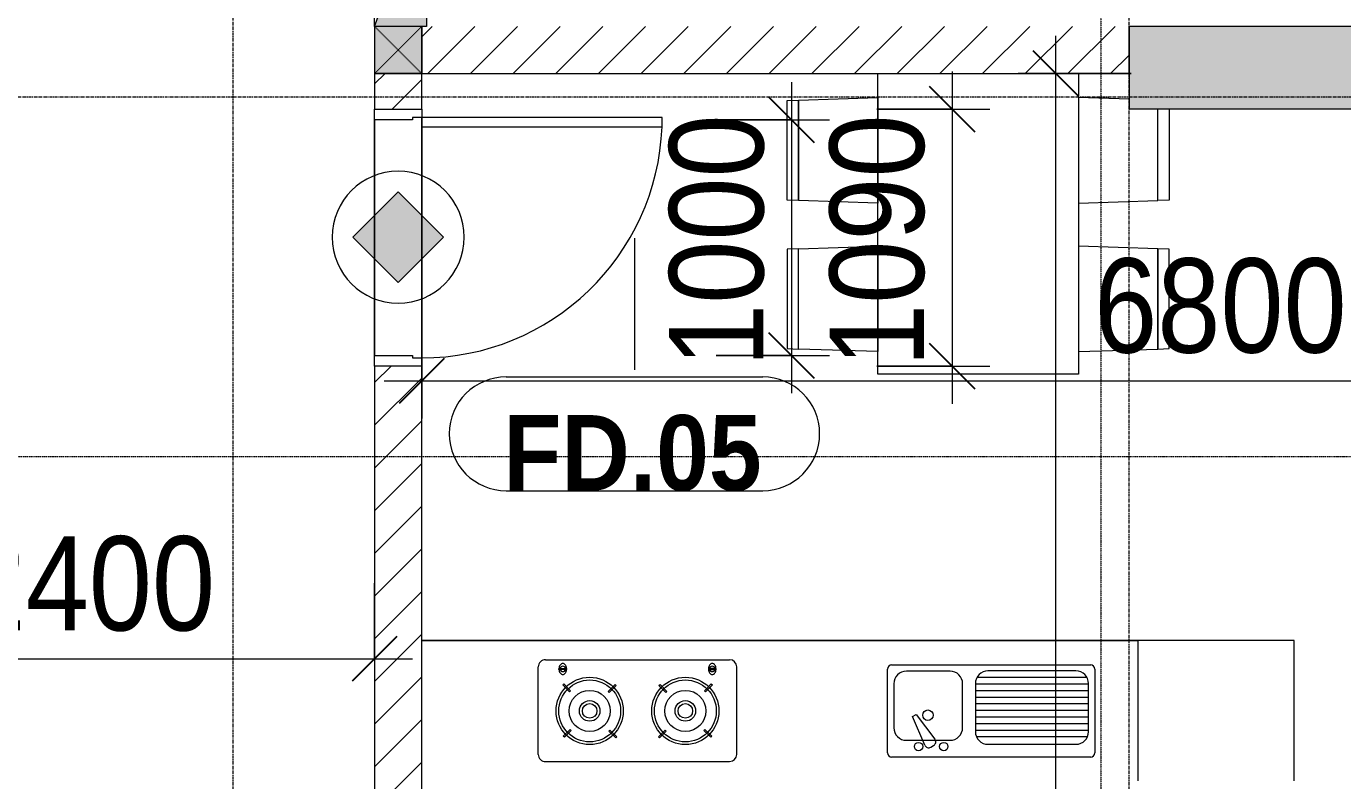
# Model space of a CAD drawing. Header units: millimetres. Extents: x 962 to 239635, y -15958 to 82755.
# Drawn here: x 179126 to 184710, y 30637 to 33837 of the extents above; entities that cross this region are included whole.
import ezdxf

# ---------------------------------------------------------------- set-up
doc = ezdxf.new("R2010")
doc.units = ezdxf.units.MM
for name, pattern in [('Dash', [6, 3, -3]), ('Dash Dot 3_16_', [7.9375, 4.7625, -1.5875, 0, -1.5875]), ('Grid Line', [22.225, 12.7, -3.175, 3.175, -3.175])]:
    doc.linetypes.add(name, pattern=pattern)
for name, color, linetype, lineweight in [('0-1', 7, 'Continuous', 5), ('A-ANNO-DIMS', 211, 'Continuous', 9), ('A-ANNO-DIMS-160', 211, 'Continuous', 9), ('A-ANNO-NOTE', 131, 'Continuous', 9), ('A-DETL-GENF', 92, 'Continuous', 9), ('A-DETL-GENF-2', 1, 'Continuous', 9), ('A-DOOR-4', 1, 'Continuous', 9), ('A-DOOR-FRAM-1', 1, 'Continuous', 9), ('A-DOOR-IDEN', 31, 'Continuous', 9), ('A-FLOR-2', 9, 'Continuous', 9), ('A-WALL', 113, 'Continuous', 9), ('A-WALL-3', 113, 'Continuous', 18), ('A-WALL-PATT-2', 111, 'Continuous', 9), ('E-FIRE', 2, 'Continuous', 9), ('G-ANNO-SYMB-1', 111, 'Dash Dot 3_16_', 18), ('I-FURN', 30, 'Continuous', 9), ('I-FURN-1', 254, 'Continuous', 9), ('S-COLS', 52, 'Continuous', 9), ('S-COLS-1', 52, 'Continuous', 5), ('S-COLS-2', 7, 'Continuous', 18), ('S-COLS-5', 52, 'Dash', 9), ('S-COLS-6', 52, 'Continuous', 18), ('S-COLS-HDLN', 52, 'Dash', 9), ('S-GRID-1', 1, 'Grid Line', 9)]:
    doc.layers.add(name, color=color, linetype=linetype, lineweight=lineweight)
doc.styles.add('Arial_B_6', font='arialbd_0.ttf', dxfattribs={"width": 0.9, "height": 320})
doc.styles.add('UTM Avo', font='UTM Avo.ttf', dxfattribs={"width": 0.9, "height": 400})
doc.dimstyles.new('1_Dim_chi_tiet_2_5', dxfattribs={"dimscale": 304.8, "dimtxt": 399.720379, "dimasz": 0.629921, "dimexe": 0.524934, "dimexo": 0.0625, "dimgap": 0.052493, "dimtad": 1, "dimdec": 0, "dimrnd": 5, "dimzin": 0, "dimdsep": 46, "dimtxsty": 'UTM Avo', "dimblk1": 'OBLIQUE', "dimblk2": 'OBLIQUE', "dimsah": 1, "dimcen": 0.09, "dimdle": 0.524934, "dimazin": 0, "dimtfac": 1, "dimtdec": 4, "dimtix": 1, "dimtmove": 0, "dimatfit": 3, "dimfxl": 1.049869, "dimfxlon": 1, "dimtvp": 1, "dimtolj": 1, "dimtzin": 0, "dimarcsym": 2})
doc.dimstyles.new('1_Dim_chi_tiet_2_5_1', dxfattribs={"dimscale": 304.8, "dimtxt": 399.720379, "dimasz": 0.629921, "dimexe": 0.524934, "dimexo": 0.0625, "dimgap": 0.052493, "dimtad": 1, "dimdec": 0, "dimrnd": 5, "dimzin": 0, "dimdsep": 46, "dimtxsty": 'UTM Avo', "dimblk1": 'OBLIQUE', "dimblk2": 'OBLIQUE', "dimsah": 1, "dimcen": 0.09, "dimdle": 0.524934, "dimazin": 0, "dimtfac": 1, "dimtdec": 4, "dimtix": 1, "dimtmove": 0, "dimatfit": 3, "dimfxl": 1.049869, "dimfxlon": 1, "dimtvp": 1, "dimtolj": 1, "dimtzin": 0, "dimarcsym": 2})
pattern_1 = [(45, (61750.9, 0), (-90.50967, 90.50967), [])]

# ---------------------------------------------------------------- blocks, each defined once
blk = doc.blocks.new('NCV_TKTC_KET CAU_rvt-1-TKCS_MB TẦNG 2')
at = {"layer": 'S-COLS-1'}
blk.add_hatch(color=256, dxfattribs=at).paths.add_polyline_path([(123352.6, 33486.9), (123352.6, 33836.9), (122052.6, 33836.9), (122052.6, 33486.9), (122209.6, 33486.9)])
at = {"layer": 'S-COLS-2'}
for p, q in [((123352.6, 33836.9), (122052.6, 33836.9)), ((122052.6, 33836.9), (122052.6, 33486.9)), ((122052.6, 33486.9), (123352.6, 33486.9))]:
    blk.add_line(p, q, dxfattribs=at)
blk = doc.blocks.new('HE BEP A1 - HE BEP A 2-V123-TKCS_MB TẦNG 2')
at = {"layer": 'I-FURN'}
for p, q in [((0, 594.4), (0, 0)), ((662.4, 0), (662.4, 594.4)), ((662.4, 0), (662.4, 594.4)), ((3175.6, 513.2), (2394, 513.2)), ((844.9, 120.7), (844.9, 476.9)), ((862.4, 494.4), (1706.9, 494.4)), ((1541.1, 452.3), (1528.6, 445.1)), ((1724.4, 476.9), (1724.4, 120.7)), ((2364, 483.2), (2364, 111.2)), ((3205.6, 483.2), (3205.6, 111.2)), ((876.4, 408.9), (1346.8, 408.9)), ((1298.3, 440.1), (924.9, 440.1)), ((1644.4, 423.2), (1459, 423.2)), ((1602.7, 313.4), (1523.8, 418.4)), ((1566.6, 443.1), (1618.1, 322.3)), ((2474.5, 410.3), (2470.1, 405.9)), ((2470.1, 405.9), (2499.2, 376.7)), ((2503.6, 381.1), (2474.5, 410.3)), ((2692.1, 413), (2663, 383.9)), ((2667.3, 379.5), (2696.5, 408.6)), ((2696.5, 408.6), (2692.1, 413)), ((2873.2, 408.6), (2877.5, 413)), ((2902.3, 379.5), (2873.2, 408.6)), ((2877.5, 413), (2906.7, 383.9)), ((3066, 381.1), (3095.1, 410.3)), ((3099.5, 405.9), (3070.4, 376.7)), ((3095.1, 410.3), (3099.5, 405.9)), ((871.5, 386.8), (871.5, 182.3)), ((871.5, 380.9), (1351.6, 380.9)), ((871.5, 352.9), (1351.6, 352.9)), ((1351.6, 182.3), (1351.6, 386.8)), ((1405.6, 369.9), (1405.6, 183.2)), ((1697.8, 183.2), (1697.8, 369.9)), ((2499.2, 376.7), (2503.6, 381.1)), ((2663, 383.9), (2667.3, 379.5)), ((2906.7, 383.9), (2902.3, 379.5)), ((3070.4, 376.7), (3066, 381.1)), ((871.5, 324.9), (1351.6, 324.9)), ((871.5, 296.9), (1351.6, 296.9)), ((1618.1, 322.3), (1602.7, 313.4)), ((871.5, 268.9), (1351.6, 268.9)), ((871.5, 240.9), (1351.6, 240.9)), ((871.5, 212.9), (1351.6, 212.9)), ((871.5, 184.9), (1351.6, 184.9)), ((2467.4, 188.3), (2496.5, 217.4)), ((2471.8, 183.9), (2467.4, 188.3)), ((2500.9, 213), (2471.8, 183.9)), ((2496.5, 217.4), (2500.9, 213)), ((2660.2, 215.8), (2664.6, 220.2)), ((2689.3, 186.7), (2660.2, 215.8)), ((2664.6, 220.2), (2693.7, 191.1)), ((2693.7, 191.1), (2689.3, 186.7)), ((2905, 220.2), (2875.9, 191.1)), ((2875.9, 191.1), (2880.3, 186.7)), ((2880.3, 186.7), (2909.4, 215.8)), ((2909.4, 215.8), (2905, 220.2)), ((3073.1, 217.4), (3068.7, 213)), ((3068.7, 213), (3097.9, 183.9)), ((3102.3, 188.3), (3073.1, 217.4)), ((3097.9, 183.9), (3102.3, 188.3)), ((877.9, 156.9), (1345.2, 156.9)), ((924.9, 128.9), (1298.3, 128.9)), ((1459, 129.9), (1644.4, 129.9)), ((2451.6, 122.3), (2451.6, 118.3)), ((2484.1, 122.3), (2451.6, 122.3)), ((2451.6, 118.3), (2484.1, 118.3)), ((2484.1, 118.3), (2484.1, 122.3)), ((3085.5, 118.3), (3085.5, 122.3)), ((3085.5, 122.3), (3118, 122.3)), ((3118, 118.3), (3085.5, 118.3)), ((3118, 122.3), (3118, 118.3)), ((1706.9, 103.2), (862.4, 103.2)), ((3175.6, 81.2), (2394, 81.2)), ((0, 0), (662.4, 0)), ((3699.9, 0), (662.4, 0))]:
    blk.add_line(p, q, dxfattribs=at)
for centre, radius in [((1485.9, 449.9), 17.8), ((1592.6, 449.9), 17.8), ((2581.9, 298.5), 142.6), ((2581.9, 298.5), 131.3), ((2987.7, 298.5), 142.6), ((2987.7, 298.5), 131.3), ((1552.8, 316.6), 22.2), ((2581.9, 298.5), 87.2), ((2581.9, 298.5), 43.6), ((2987.7, 298.5), 87.2), ((2987.7, 298.5), 43.6), ((2581.9, 298.5), 30.9), ((2987.7, 298.5), 30.9)]:
    blk.add_circle(centre, radius, dxfattribs=at)
for centre, radius, start, end in [((2394, 483.2), 30, 90, 180), ((3175.6, 483.2), 30, 360, 90), ((862.4, 476.9), 17.5, 90, 180), ((1549.9, 436.9), 17.8, 20.5379, 119.9521), ((1706.9, 476.9), 17.5, 0, 90), ((924.9, 386.8), 53.3, 90, 180), ((1298.3, 386.8), 53.3, 360, 90), ((1459, 369.9), 53.3, 90, 180), ((1537.5, 429.7), 17.8, 119.9521, 219.4618), ((1644.4, 369.9), 53.3, 360, 90), ((924.9, 182.3), 53.3, 180, 270), ((1298.3, 182.3), 53.3, 270, 360), ((1459, 183.2), 53.3, 180, 270), ((1644.4, 183.2), 53.3, 270, 360), ((862.4, 120.7), 17.5, 180, 270), ((1706.9, 120.7), 17.5, 270, 360), ((2485.1, 120.7), 33.5, 163.9419, 180), ((2485.1, 120.7), 33.5, 180, 196.0581), ((2476.6, 123.1), 24.7, 145.204, 163.9419), ((2467.8, 120.3), 11.6, 9.9102, 170.0898), ((2467.8, 120.3), 11.6, 189.7177, 350.2823), ((2471.3, 126.9), 18.1, 120.7976, 145.204), ((2467.9, 132.6), 11.5, 90, 120.7976), ((2467.9, 132.6), 11.5, 59.2024, 90), ((2464.5, 126.9), 18.1, 34.796, 59.2024), ((2459.1, 123.1), 24.7, 16.0581, 34.796), ((2450.6, 120.7), 33.5, 0, 16.0581), ((2450.6, 120.7), 33.5, 343.9419, 0), ((3119, 120.7), 33.5, 163.9419, 180), ((3119, 120.7), 33.5, 180, 196.0581), ((3110.5, 123.1), 24.7, 145.204, 163.9419), ((3105.2, 126.9), 18.1, 120.7976, 145.204), ((3101.8, 120.3), 11.6, 9.9102, 170.0898), ((3101.8, 120.3), 11.6, 189.7177, 350.2823), ((3101.8, 132.6), 11.5, 90, 120.7976), ((3101.8, 132.6), 11.5, 59.2024, 90), ((3098.4, 126.9), 18.1, 34.796, 59.2024), ((3093, 123.1), 24.7, 16.0581, 34.796), ((3084.5, 120.7), 33.5, 0, 16.0581), ((3084.5, 120.7), 33.5, 343.9419, 0), ((2394, 111.2), 30, 180, 270), ((2476.6, 118.2), 24.7, 196.0581, 214.796), ((2471.3, 114.5), 18.1, 214.796, 239.2024), ((2467.9, 108.8), 11.5, 239.2024, 270), ((2467.9, 108.8), 11.5, 270, 300.7976), ((2464.5, 114.5), 18.1, 300.7976, 325.204), ((2459.1, 118.2), 24.7, 325.204, 343.9419), ((3110.5, 118.2), 24.7, 196.0581, 214.796), ((3105.2, 114.5), 18.1, 214.796, 239.2024), ((3101.8, 108.8), 11.5, 239.2024, 270), ((3101.8, 108.8), 11.5, 270, 300.7976), ((3098.4, 114.5), 18.1, 300.7976, 325.204), ((3093, 118.2), 24.7, 325.204, 343.9419), ((3175.6, 111.2), 30, 270, 0)]:
    blk.add_arc(centre, radius, start, end, dxfattribs=at)
at = {"layer": 'I-FURN-1'}
for p, q in [((0, 594.4), (0, 0)), ((0, 0), (3699.9, 0))]:
    blk.add_line(p, q, dxfattribs=at)
blk = doc.blocks.new('RES_BAN AN 1 - RES_BAN AN 1-V124-TKCS_MB TẦNG 2')
at = {"layer": 'I-FURN-1'}
for p, q in [((-425, 1275), (425, 1275)), ((-425, 0), (-425, 1275)), ((425, 1275), (425, 0)), ((-425, 1180), (-761.9, 1168.8)), ((-425, 732.5), (-425, 1180)), ((425, 1180), (761.9, 1168.8)), ((425, 732.5), (425, 1180)), ((-761.9, 1168.8), (-809.6, 1167.2)), ((-809.6, 1167.2), (-809.6, 745.3)), ((-761.9, 1168.8), (-761.9, 743.8)), ((-761.9, 743.8), (-761.9, 1168.8)), ((761.9, 1168.8), (761.9, 743.8)), ((761.9, 1168.8), (761.9, 743.8)), ((809.6, 1167.2), (761.9, 1168.8)), ((809.6, 745.3), (809.6, 1167.2)), ((-809.6, 745.3), (-761.9, 743.8)), ((-761.9, 743.8), (-425, 732.5)), ((761.9, 743.8), (425, 732.5)), ((761.9, 743.8), (809.6, 745.3)), ((-809.6, 536.9), (-761.9, 538.5)), ((-809.6, 150), (-809.6, 536.9)), ((-425, 549.7), (-761.9, 538.5)), ((-761.9, 538.5), (-761.9, 150)), ((-761.9, 538.5), (-761.9, 150)), ((-425, 102.3), (-425, 549.7)), ((425, 549.7), (761.9, 538.5)), ((425, 102.3), (425, 549.7)), ((761.9, 538.5), (761.9, 113.5)), ((761.9, 538.5), (809.6, 536.9)), ((761.9, 113.5), (761.9, 538.5)), ((809.6, 536.9), (809.6, 115.1)), ((761.9, 113.5), (425, 102.3)), ((809.6, 115.1), (761.9, 113.5)), ((-640, 109.5), (-425, 102.3))]:
    blk.add_line(p, q, dxfattribs=at)
blk = doc.blocks.new('NCV_TKTC_TANG 2_rvt-1-TKCS_MB TẦNG 2')
at = {"layer": 'A-FLOR-2'}
for p, q in [((119052.6, 33450.3), (119052.6, 32430.3)), ((119052.6, 32430.3), (119052.6, 33450.3)), ((118852.6, 33440.3), (118852.6, 32440.3))]:
    blk.add_line(p, q, dxfattribs=at)
at = {"layer": 'I-FURN-1', "rotation": 180}
for name, p in [('RES_BAN AN 1 - RES_BAN AN 1-V124-TKCS_MB TẦNG 2', (121412.6, 33636.9)), ('HE BEP A1 - HE BEP A 2-V123-TKCS_MB TẦNG 2', (122752.5, 31231.3))]:
    blk.add_blockref(name, p, dxfattribs=at)
blk = doc.blocks.new('G1_SOF - BO TRU - 200x200-3052401-TKCS_MB TẦNG 2')
at = {"layer": 'S-COLS-HDLN'}
for p, q in [((-100, -100), (100, 100)), ((100, -100), (-100, 100))]:
    blk.add_line(p, q, dxfattribs=at)
blk = doc.blocks.new('FD_05 - FD_05-1000x2200mm-835433-TKCS_MB TẦNG 2')
at = {"layer": 'A-DETL-GENF-2'}
for p, q in [((510, -100), (470, -100)), ((470, -100), (470, -1120)), ((510, -1120), (510, -100)), ((470, -1120), (510, -1120))]:
    blk.add_line(p, q, dxfattribs=at)
blk.add_arc((510, -100), 1020, 180, 267.7525, dxfattribs=at)
at = {"layer": 'A-DOOR-FRAM-1'}
for p, q in [((-545, 100), (-500, 100)), ((-545, -100), (-545, 100)), ((-500, 100), (-500, -60)), ((500, 100), (545, 100)), ((500, -60), (500, 100)), ((545, 100), (545, -100)), ((-510, -100), (-545, -100)), ((-500, -60), (-510, -60)), ((-510, -60), (-510, -100)), ((510, -60), (500, -60)), ((510, -100), (510, -60)), ((545, -100), (510, -100))]:
    blk.add_line(p, q, dxfattribs=at)
blk = doc.blocks.new('40_HY_FIX_FS-FH_FHR_R19_Scale 1_300 - FH _ FHR-4771138-TKCS_MB TẦNG 2')
at = {"layer": 'E-FIRE'}
blk.add_hatch(color=256, dxfattribs=at).paths.add_polyline_path([(300, 12.9), (300, 100), (-300, 100), (300, -120)])
at = {"layer": 'A-DETL-GENF'}
for p, q in [((-300, 100), (300, 100)), ((300, -120), (-300, 100)), ((-300, 100), (300, 100)), ((-300, -120), (-300, 100)), ((300, 100), (300, -120)), ((300, 100), (300, -120)), ((300, -120), (-300, -120))]:
    blk.add_line(p, q, dxfattribs=at)
blk = doc.blocks.new('HDNDCT_GHI CHÚ CỬA CHỐNG CHÁY EI30 - HDNDCT_GHI CHÚ CỬA CHỐNG CHÁY EI30-2461928-TKCS_MB TẦNG 2')
at = {"layer": 'A-ANNO-NOTE'}
blk.add_hatch(color=256, dxfattribs=at).paths.add_polyline_path([(-1.2, 0), (0, 1.2), (1.2, 0), (0, -1.2)])
for p, q in [((0, 1.2), (-1.2, 0)), ((1.2, 0), (0, 1.2)), ((-1.2, 0), (0, -1.2)), ((0, -1.2), (1.2, 0))]:
    blk.add_line(p, q, dxfattribs=at)
for start, end in [(360, 180), (180, 360)]:
    blk.add_arc((0, 0), 1.75, start, end, dxfattribs=at)
blk = doc.blocks.new('STN_Door Tag - STN_Door Tag-1788670-TKCS_MB TẦNG 2')
at = {"layer": 'A-DOOR-IDEN'}
for p, q in [((-3.37, 1.495), (3.431, 1.495)), ((-3.37, -1.524), (3.431, -1.524))]:
    blk.add_line(p, q, dxfattribs=at)
for centre, start, end in [((-3.37, -0.015), 90, 270), ((3.431, -0.015), 270, 90)]:
    blk.add_arc(centre, 1.509, start, end, dxfattribs=at)
blk = doc.blocks.new('DIMBLOCK204-TKCS_MB TẦNG 2')
at = {"layer": 'A-ANNO-DIMS-160'}
for p, q in [((183053.1, 33645.3), (183053.1, 32235.3)), ((182733.1, 33485.3), (183213.1, 33485.3)), ((183053.1, 33485.3), (182733.1, 33485.3)), ((182733.1, 32395.3), (183213.1, 32395.3)), ((183053.1, 32395.3), (182733.1, 32395.3))]:
    blk.add_line(p, q, dxfattribs=at)
at = {"layer": 'A-ANNO-DIMS-160', "lineweight": 25}
for p, q in [((183053.1, 33485.3), (182957.1, 33581.3)), ((183053.1, 33485.3), (183149.1, 33389.3)), ((183053.1, 32395.3), (182957.1, 32491.3)), ((183053.1, 32395.3), (183149.1, 32299.3))]:
    blk.add_line(p, q, dxfattribs=at)
at = {"layer": 'A-ANNO-DIMS-160', "color": 0, "insert": (182533.5, 32392.5), "char_height": 400, "width": 1314.636, "attachment_point": 1, "rotation": 90, "line_spacing_factor": 1.110334, "style": 'UTM Avo'}
blk.add_mtext('1090', dxfattribs=at)
blk = doc.blocks.new('_Oblique')
at = {"color": 0, "linetype": 'ByBlock', "lineweight": -2}
blk.add_line((-0.5, -0.5), (0.5, 0.5), dxfattribs=at)
blk = doc.blocks.new('DIMBLOCK205-TKCS_MB TẦNG 2')
at = {"layer": 'A-ANNO-DIMS-160'}
for p, q in [((182372.3, 33600.3), (182372.3, 32280.3)), ((182052.3, 33440.3), (182532.3, 33440.3)), ((182372.3, 33440.3), (182052.3, 33440.3)), ((182052.3, 32440.3), (182532.3, 32440.3)), ((182372.3, 32440.3), (182052.3, 32440.3))]:
    blk.add_line(p, q, dxfattribs=at)
at = {"layer": 'A-ANNO-DIMS-160', "lineweight": 25}
for p, q in [((182372.3, 33440.3), (182276.3, 33536.3)), ((182372.3, 33440.3), (182468.3, 33344.3)), ((182372.3, 32440.3), (182276.3, 32536.3)), ((182372.3, 32440.3), (182468.3, 32344.3))]:
    blk.add_line(p, q, dxfattribs=at)
at = {"layer": 'A-ANNO-DIMS-160', "color": 0, "insert": (181852.7, 32392.5), "char_height": 400, "width": 1314.636, "attachment_point": 1, "rotation": 90, "line_spacing_factor": 1.110334, "style": 'UTM Avo'}
blk.add_mtext('1000', dxfattribs=at)
blk = doc.blocks.new('DIMBLOCK237-TKCS_MB TẦNG 2')
at = {"layer": 'A-ANNO-DIMS-160'}
for p, q in [((178203.5, 31474.4), (178203.5, 30994.4)), ((178203.5, 31154.4), (178203.5, 31474.4)), ((180603.5, 31474.4), (180603.5, 30994.4)), ((180603.5, 31154.4), (180603.5, 31474.4)), ((178043.5, 31154.4), (180763.5, 31154.4))]:
    blk.add_line(p, q, dxfattribs=at)
at = {"layer": 'A-ANNO-DIMS-160', "lineweight": 25}
for p, q in [((178203.5, 31154.4), (178299.5, 31250.4)), ((180603.5, 31154.4), (180699.5, 31250.4)), ((178203.5, 31154.4), (178107.5, 31058.4)), ((180603.5, 31154.4), (180507.5, 31058.4))]:
    blk.add_line(p, q, dxfattribs=at)
at = {"layer": 'A-ANNO-DIMS-160', "color": 0, "insert": (178855.7, 31674), "char_height": 400, "width": 1314.636, "attachment_point": 1, "line_spacing_factor": 1.110334, "style": 'UTM Avo'}
blk.add_mtext('2400', dxfattribs=at)
blk = doc.blocks.new('DIMBLOCK293-TKCS_MB TẦNG 2')
at = {"layer": 'A-ANNO-DIMS-160'}
for p, q in [((183493.1, 25476.9), (183493.1, 33796.9)), ((183813.1, 33636.9), (183333.1, 33636.9)), ((183493.1, 33636.9), (183813.1, 33636.9)), ((183813.1, 25636.9), (183333.1, 25636.9)), ((183493.1, 25636.9), (183813.1, 25636.9))]:
    blk.add_line(p, q, dxfattribs=at)
at = {"layer": 'A-ANNO-DIMS-160', "lineweight": 25}
for p, q in [((183493.1, 33636.9), (183397.1, 33732.9)), ((183493.1, 33636.9), (183589.1, 33540.9)), ((183493.1, 25636.9), (183397.1, 25732.9)), ((183493.1, 25636.9), (183589.1, 25540.9))]:
    blk.add_line(p, q, dxfattribs=at)
at = {"layer": 'A-ANNO-DIMS-160', "color": 0, "insert": (182973.5, 29089.2), "char_height": 400, "width": 1314.636, "attachment_point": 1, "rotation": 90, "line_spacing_factor": 1.110334, "style": 'UTM Avo'}
blk.add_mtext('8000', dxfattribs=at)
blk = doc.blocks.new('DIMBLOCK294-TKCS_MB TẦNG 2')
at = {"layer": 'A-ANNO-DIMS-160'}
for p, q in [((180803.5, 32653.2), (180803.5, 32173.2)), ((180803.5, 32333.2), (180803.5, 32653.2)), ((187603.5, 32653.2), (187603.5, 32173.2)), ((187603.5, 32333.2), (187603.5, 32653.2)), ((180643.5, 32333.2), (187763.5, 32333.2))]:
    blk.add_line(p, q, dxfattribs=at)
at = {"layer": 'A-ANNO-DIMS-160', "lineweight": 25}
for p, q in [((180803.5, 32333.2), (180899.5, 32429.2)), ((187603.5, 32333.2), (187699.5, 32429.2)), ((180803.5, 32333.2), (180707.5, 32237.2)), ((187603.5, 32333.2), (187507.5, 32237.2))]:
    blk.add_line(p, q, dxfattribs=at)
at = {"layer": 'A-ANNO-DIMS-160', "color": 0, "insert": (183655.7, 32852.8), "char_height": 400, "width": 1314.636, "attachment_point": 1, "line_spacing_factor": 1.110334, "style": 'UTM Avo'}
blk.add_mtext('6800', dxfattribs=at)

msp = doc.modelspace()

# ---------------------------------------------------------------- hatches: boundary and pattern name
at = {"layer": 'A-WALL-PATT-2'}
h = msp.add_hatch(dxfattribs=at)
h.set_pattern_fill('FP_1', color=256, style=0, pattern_type=2)
h.set_pattern_definition(pattern_1)
h.paths.add_polyline_path([(180803.5, 33636.9), (183803.5, 33636.9), (183803.5, 33836.9), (180803.5, 33836.9)])
h = msp.add_hatch(dxfattribs=at)
h.set_pattern_fill('FP_1', color=256, style=0, pattern_type=2)
h.set_pattern_definition(pattern_1)
h.paths.add_polyline_path([(180736.3, 29586.9), (180803.5, 29586.9), (180803.5, 32395.3), (180603.5, 32395.3), (180603.5, 29586.9)])
h.paths.add_polyline_path([(180736.3, 33485.3), (180803.5, 33485.3), (180803.5, 33636.9), (180603.5, 33636.9), (180603.5, 33485.3)])
at = {"layer": 'S-COLS-1'}
msp.add_hatch(color=256, dxfattribs=at).paths.add_polyline_path([(180603.5, 33636.9), (180803.5, 33636.9), (180803.5, 33836.9), (180603.5, 33836.9)])

# ---------------------------------------------------------------- linework, layer by layer
at = {"layer": 'A-DOOR-IDEN'}
msp.add_line((181705.6, 32938.1), (181705.6, 32379.8), dxfattribs=at)
at = {"layer": 'A-WALL'}
for p, q in [((180803.5, 33836.9), (180803.5, 33636.9)), ((180803.5, 33636.9), (180603.5, 33636.9)), ((180803.5, 33450.3), (180803.5, 32430.3)), ((180603.5, 32440.3), (180603.5, 33440.3))]:
    msp.add_line(p, q, dxfattribs=at)
at = {"layer": 'A-WALL-3'}
for p, q in [((183803.5, 33636.9), (183803.5, 33836.9)), ((180603.5, 33636.9), (180603.5, 33485.3)), ((180803.5, 33636.9), (183803.5, 33636.9)), ((180803.5, 33485.3), (180803.5, 33636.9)), ((180603.5, 33485.3), (180803.5, 33485.3)), ((180603.5, 32395.3), (180603.5, 29586.9)), ((180803.5, 32395.3), (180603.5, 32395.3)), ((180803.5, 28736.9), (180803.5, 32395.3))]:
    msp.add_line(p, q, dxfattribs=at)
at = {"layer": 'G-ANNO-SYMB-1'}
for p, q in [((183683.5, 82373.8), (183683.5, 13547.9)), ((90498.7, 32011.5), (196677.7, 32011.5))]:
    msp.add_line(p, q, dxfattribs=at)
at = {"layer": 'S-COLS'}
for p, q in [((180803.5, 33636.9), (180803.5, 33836.9)), ((180603.5, 33636.9), (180803.5, 33636.9))]:
    msp.add_line(p, q, dxfattribs=at)
at = {"layer": 'S-COLS-6'}
msp.add_line((180603.5, 33836.9), (180603.5, 33636.9), dxfattribs=at)
at = {"layer": 'S-GRID-1'}
for p, q in [((180003.5, 19351.6), (180003.5, 76542.3)), ((183803.5, 19351.6), (183803.5, 76542.3)), ((189415.6, 33536.9), (96253.4, 33536.9))]:
    msp.add_line(p, q, dxfattribs=at)

# ---------------------------------------------------------------- block references
at = {"layer": '0-1'}
for name in ['NCV_TKTC_KET CAU_rvt-1-TKCS_MB TẦNG 2', 'NCV_TKTC_TANG 2_rvt-1-TKCS_MB TẦNG 2']:
    msp.add_blockref(name, (61750.9, 0), dxfattribs=at)
at = {"layer": 'A-ANNO-NOTE', "xscale": 160, "yscale": 160, "zscale": 160}
msp.add_blockref('HDNDCT_GHI CHÚ CỬA CHỐNG CHÁY EI30 - HDNDCT_GHI CHÚ CỬA CHỐNG CHÁY EI30-2461928-TKCS_MB TẦNG 2', (180703.4, 32942.4), dxfattribs=at)
at = {"layer": 'A-DOOR-4', "rotation": 90.00000000000007}
msp.add_blockref('FD_05 - FD_05-1000x2200mm-835433-TKCS_MB TẦNG 2', (180703.5, 32940.3), dxfattribs=at)
at = {"layer": 'A-DOOR-IDEN', "xscale": 159.9999999999999, "yscale": 159.9999999999999, "zscale": 159.9999999999999}
msp.add_blockref('STN_Door Tag - STN_Door Tag-1788670-TKCS_MB TẦNG 2', (181700.7, 32110.9), dxfattribs=at)
at = {"layer": 'E-FIRE', "rotation": 270.0000000000002}
msp.add_blockref('40_HY_FIX_FS-FH_FHR_R19_Scale 1_300 - FH _ FHR-4771138-TKCS_MB TẦNG 2', (180723.5, 34136.9), dxfattribs=at)
at = {"layer": 'S-COLS-5', "rotation": 180}
msp.add_blockref('G1_SOF - BO TRU - 200x200-3052401-TKCS_MB TẦNG 2', (180703.5, 33736.9), dxfattribs=at)

# ---------------------------------------------------------------- texts
at = {"layer": 'A-DOOR-IDEN', "insert": (181697.4, 32025.5), "char_height": 320, "width": 1124.64, "attachment_point": 5, "line_spacing_factor": 0.936439, "style": 'Arial_B_6'}
msp.add_mtext('\\pt7.2,14.4,21.6,28.8,36,43.2,50.4,57.6,64.8,72,79.2,86.4,93.6,100.8,108,115.2,122.4,129.6,136.8,144,151.2,158.4,165.6,172.8,180,187.2,194.4,201.6,208.8,216,223.2,230.4;FD.05', dxfattribs=at)

# ---------------------------------------------------------------- dimensions: what is measured, and where the dimension line sits
at = {"layer": 'A-ANNO-DIMS'}
for base, p1, p2, dimstyle, override, picture, middle in [((183493.1, 33636.9), (183813.1, 25636.9), (183813.1, 33636.9), '1_Dim_chi_tiet_2_5_1', {"dimpost": '<>', "dimfxl": 8000}, 'DIMBLOCK293-TKCS_MB TẦNG 2', (183270.1, 29636.9)), ((182372.3, 32440.3), (182052.3, 33440.3), (182052.3, 32440.3), '1_Dim_chi_tiet_2_5', {"dimpost": '<>', "dimfxl": 1000}, 'DIMBLOCK205-TKCS_MB TẦNG 2', (182149.3, 32940.3)), ((183053.1, 32395.3), (182733.1, 33485.3), (182733.1, 32395.3), '1_Dim_chi_tiet_2_5', {"dimpost": '<>', "dimfxl": 1090}, 'DIMBLOCK204-TKCS_MB TẦNG 2', (182830.1, 32940.3))]:
    dim = msp.add_linear_dim(base=base, p1=p1, p2=p2, angle=90, dimstyle=dimstyle, override=override, dxfattribs=at)
    dim.commit()
    dim.dimension.update_dxf_attribs({"geometry": picture, "text_midpoint": middle})
for base, p1, p2, dimstyle, override, picture, middle in [((187603.5, 32333.2), (180803.5, 32653.2), (187603.5, 32653.2), '1_Dim_chi_tiet_2_5_1', {"dimpost": '<>', "dimfxl": 6800}, 'DIMBLOCK294-TKCS_MB TẦNG 2', (184203.5, 32556.2)), ((180603.5, 31154.4), (178203.5, 31474.4), (180603.5, 31474.4), '1_Dim_chi_tiet_2_5', {"dimpost": '<>', "dimfxl": 2400}, 'DIMBLOCK237-TKCS_MB TẦNG 2', (179403.5, 31377.4))]:
    dim = msp.add_linear_dim(base=base, p1=p1, p2=p2, dimstyle=dimstyle, override=override, dxfattribs=at)
    dim.commit()
    dim.dimension.update_dxf_attribs({"geometry": picture, "text_midpoint": middle})

doc.saveas('drawing.dxf')
